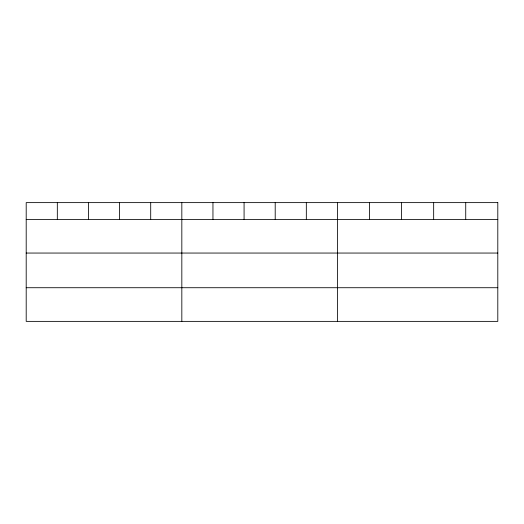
<?xml version="1.0" encoding="UTF-8"?>
<svg xmlns="http://www.w3.org/2000/svg" width="524" height="524" viewBox="0 0 524 524"><rect width="100%" height="100%" fill="white"/><g stroke="black" fill="none" stroke-linecap="round" stroke-linejoin="round"><path stroke-width="0.79" d="M26.2 219.399L497.8 219.399M26.2 253.053L497.8 253.053M26.2 287.722L497.8 287.722M465.731 202.624L465.731 219.399M433.662 202.624L433.662 219.399M401.594 202.624L401.594 219.399M369.525 202.624L369.525 219.399M337.456 202.624L337.456 321.376M306.33 202.624L306.33 219.399M275.205 202.624L275.205 219.399M244.079 202.624L244.079 219.399M212.954 202.624L212.954 219.399M181.828 202.624L181.828 321.376M150.702 202.624L150.702 219.399M119.577 202.624L119.577 219.399M88.451 202.624L88.451 219.399M57.326 202.624L57.326 219.399M497.8 202.624L26.2 202.624L26.2 321.376L497.8 321.376L497.8 202.624"/></g></svg>
